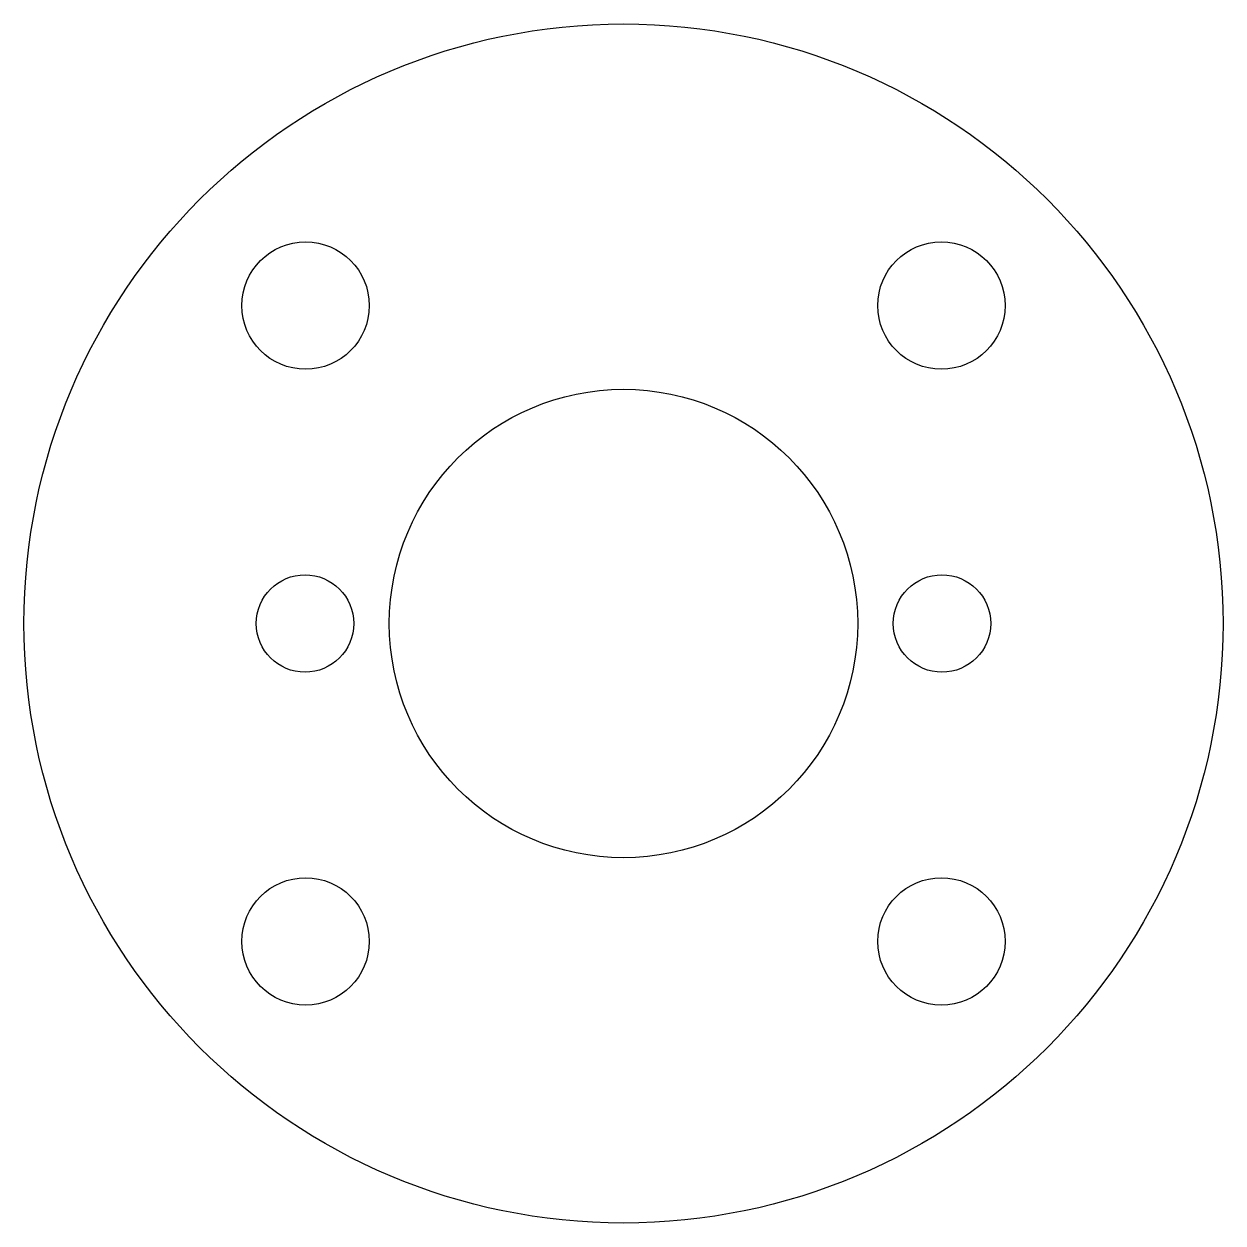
# Model space of a CAD drawing. Header units: millimetres. Extents: x -16 to 16, y -16 to 16.
import ezdxf

# ---------------------------------------------------------------- set-up
doc = ezdxf.new("R2010")
doc.units = ezdxf.units.MM
doc.layers.add('CUT', color=7, linetype='Continuous')

msp = doc.modelspace()

# ---------------------------------------------------------------- linework, layer by layer
at = {"layer": 'CUT'}
for centre, radius in [((0, 0), 16), ((-8.4853, 8.4853), 1.7), ((8.4853, 8.4853), 1.7), ((0, 0), 6.25), ((-8.5, 0), 1.3), ((8.5, 0), 1.3), ((-8.4853, -8.4853), 1.7), ((8.4853, -8.4853), 1.7)]:
    msp.add_circle(centre, radius, dxfattribs=at)

doc.saveas('drawing.dxf')
